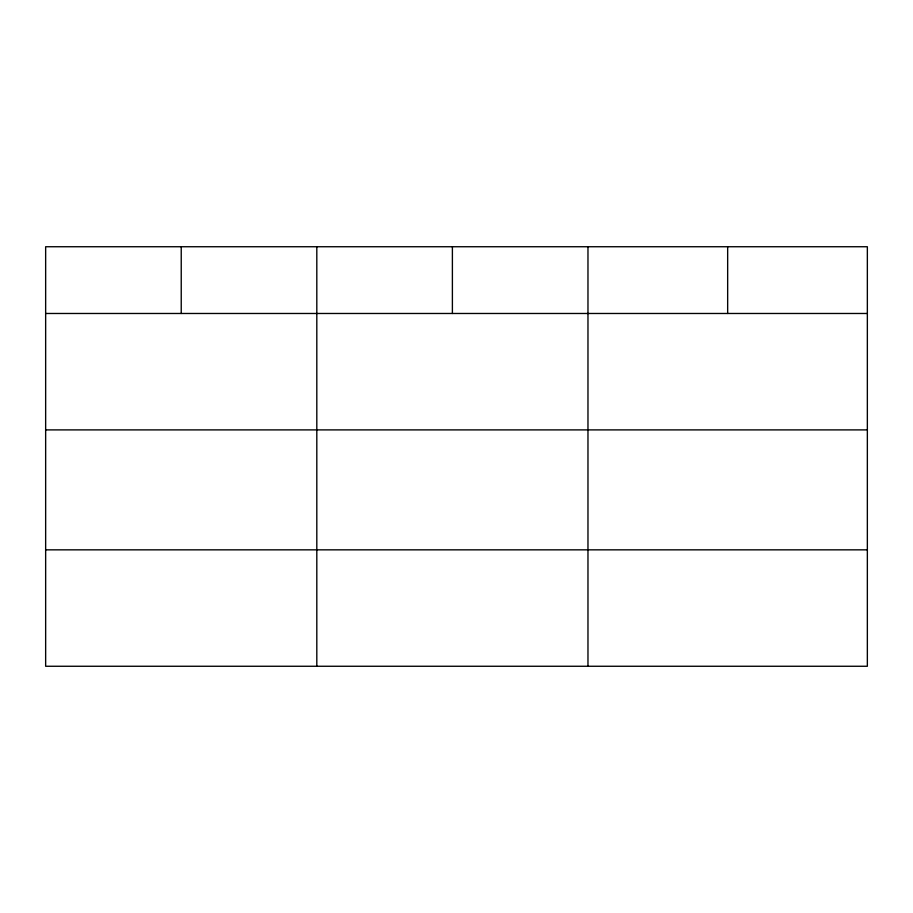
<?xml version="1.0" encoding="UTF-8"?>
<svg xmlns="http://www.w3.org/2000/svg" width="913" height="913" viewBox="0 0 913 913"><rect width="100%" height="100%" fill="white"/><g stroke="black" fill="none" stroke-linecap="round" stroke-linejoin="round"><path stroke-width="1.37" d="M867.35 429.897L867.35 246.738L45.65 246.738L45.65 666.262L867.35 666.262L867.35 429.897L45.65 429.897M45.65 313.479L867.35 313.479M45.65 549.843L867.35 549.843M727.661 246.738L727.661 313.479M587.972 246.738L587.972 666.262M452.392 246.738L452.392 313.479M316.811 246.738L316.811 666.262M181.231 246.738L181.231 313.479"/></g></svg>
